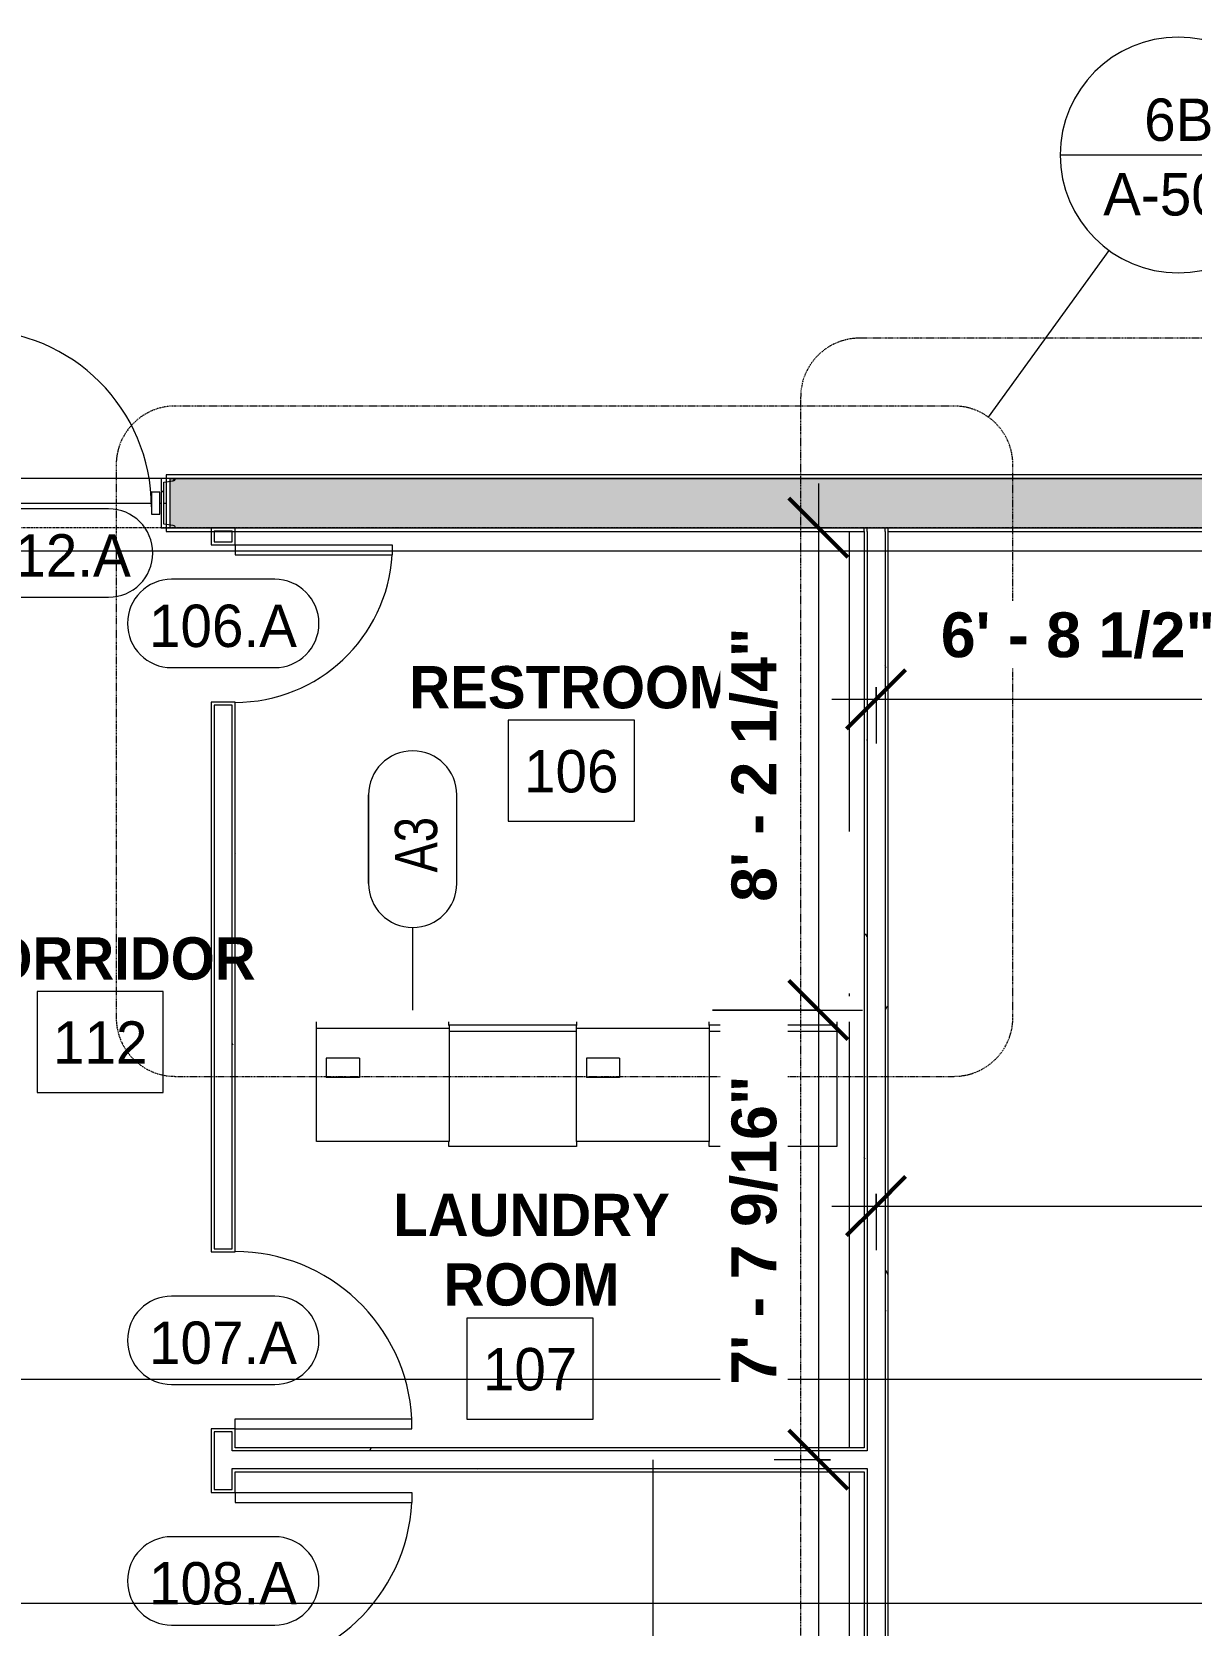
# Model space of a CAD drawing. Header units: inches. Extents: x 23906 to 26777, y -23220 to -20467.
# Drawn here: x 25133.4 to 25369.6, y -22593.1 to -22268.6 of the extents above; entities that cross this region are included whole.
import ezdxf

# ---------------------------------------------------------------- set-up
doc = ezdxf.new("R2010")
doc.units = ezdxf.units.IN
doc.header["$MEASUREMENT"] = 0
doc.linetypes.add('Dash Dot 3_16_', pattern=[0.3125, 0.1875, -0.0625, 0, -0.0625])
doc.linetypes.add('Grid Line 1_2_', pattern=[0.875, 0.5, -0.125, 0.125, -0.125])
for name, color, linetype, lineweight in [('A-ANNO-DIMS', 211, 'Continuous', 9), ('A-ANNO-DIMS-96', 211, 'Continuous', 9), ('A-ANNO-SYMB', 150, 'Continuous', 9), ('A-AREA', 32, 'Continuous', 20), ('A-AREA-IDEN', 2, 'Continuous', 9), ('A-DOOR', 31, 'Continuous', 20), ('A-DOOR-IDEN', 31, 'Continuous', 9), ('A-GLAZ-CWMG', 51, 'Continuous', 20), ('A-WALL', 113, 'Continuous', 20), ('A-WALL-IDEN', 211, 'Continuous', 9), ('A-WALL-PATT', 111, 'Continuous', 50), ('G-ANNO-SYMB', 111, 'Continuous', 9), ('I-WALL', 2, 'Continuous', 20), ('P-SANR-FIXT', 6, 'Continuous', 20), ('Q-SPCQ', 91, 'Continuous', 20), ('S-COLS', 52, 'Continuous', 20), ('S-GRID', 1, 'Continuous', 9)]:
    doc.layers.add(name, color=color, linetype=linetype, lineweight=lineweight)
doc.styles.add('Arial_B', font='arialbd.ttf', dxfattribs={"height": 9.132806})
doc.styles.add('Century Gothic', font='GOTHIC.TTF', dxfattribs={"height": 8.622671})
doc.styles.add('Century Gothic_1', font='GOTHIC.TTF', dxfattribs={"width": 0.8, "height": 8.622671})
doc.styles.add('Century Gothic_B', font='GOTHICB.TTF', dxfattribs={"height": 8.616719})
doc.dimstyles.new('OD_Dimension_-_1_16__Tol__1', dxfattribs={"dimscale": 12, "dimtxt": 9, "dimasz": 1, "dimexe": 0.75, "dimexo": 0.5, "dimgap": 0.5, "dimtad": 1, "dimdec": 4, "dimrnd": 0.0625, "dimzin": 1, "dimdsep": 46, "dimlunit": 4, "dimtxsty": 'Arial_B', "dimblk1": 'OBLIQUE', "dimblk2": 'OBLIQUE', "dimsah": 1, "dimcen": 0.09, "dimdle": 0.75, "dimazin": 0, "dimtfac": 1, "dimtdec": 4, "dimtix": 1, "dimtmove": 0, "dimatfit": 3, "dimfxl": 1, "dimtvp": 1, "dimtfill": 1, "dimfrac": 2, "dimtolj": 1, "dimtzin": 0, "dimlwd": 13, "dimlwe": 13, "dimarcsym": 2})
doc.dimstyles.new('OD_Dimension_-_1_16__Tol__2', dxfattribs={"dimscale": 12, "dimtxt": 9, "dimasz": 1, "dimexe": 0.75, "dimexo": 0.5, "dimgap": 0.5, "dimtad": 1, "dimdec": 4, "dimrnd": 0.0625, "dimzin": 1, "dimdsep": 46, "dimlunit": 4, "dimtxsty": 'Arial_B', "dimblk1": 'OBLIQUE', "dimblk2": 'OBLIQUE', "dimsah": 1, "dimcen": 0.09, "dimdle": 0.75, "dimazin": 0, "dimtfac": 1, "dimtdec": 4, "dimtix": 1, "dimtmove": 0, "dimatfit": 3, "dimfxl": 1, "dimtvp": 1, "dimtfill": 1, "dimfrac": 2, "dimtolj": 1, "dimtzin": 0, "dimlwd": 13, "dimlwe": 13, "dimarcsym": 2})
doc.dimstyles.new('OD_Dimension_-_1_16__Tol__3', dxfattribs={"dimscale": 12, "dimtxt": 9, "dimasz": 1, "dimexe": 0.75, "dimexo": 0.5, "dimgap": 0.5, "dimtad": 1, "dimdec": 4, "dimrnd": 0.0625, "dimzin": 1, "dimdsep": 46, "dimlunit": 4, "dimtxsty": 'Arial_B', "dimblk1": 'OBLIQUE', "dimblk2": 'OBLIQUE', "dimsah": 1, "dimcen": 0.09, "dimdle": 0.75, "dimazin": 0, "dimtfac": 1, "dimtdec": 4, "dimtix": 1, "dimtmove": 0, "dimatfit": 3, "dimfxl": 1, "dimtvp": 1, "dimtfill": 1, "dimfrac": 2, "dimtolj": 1, "dimtzin": 0, "dimlwd": 13, "dimlwe": 13, "dimarcsym": 2})
pattern_1 = [(0, (0, 0), (30.72, 7.68), [1.267, -21.773, 1.267, -21.773, -122.88]), (0, (0, 0), (30.72, 7.68), [-46.08, 1.267, -44.813, 1.267, -21.773, -53.76]), (0, (0, 0), (30.72, 7.68), [-115.2, 1.267, -14.093, 1.267, -37.133]), (120, (11.52, 3.84), (-22.0110751, 22.7643004), [1.267, -21.773, 1.267, -21.773, -122.88]), (120, (11.52, 3.84), (-22.0110751, 22.7643004), [-46.08, 1.267, -44.813, 1.267, -21.773, -53.76]), (120, (11.52, 3.84), (-22.0110751, 22.7643004), [-115.2, 1.267, -14.093, 1.267, -37.133]), (240, (15.36, 19.2), (-8.7089249, -30.4443004), [1.267, -21.773, 1.267, -21.773, -122.88]), (240, (15.36, 19.2), (-8.7089249, -30.4443004), [-46.08, 1.267, -44.813, 1.267, -21.773, -53.76]), (240, (15.36, 19.2), (-8.7089249, -30.4443004), [-115.2, 1.267, -14.093, 1.267, -37.133])]

# ---------------------------------------------------------------- blocks, each defined once
blk = doc.blocks.new('Single-Flush - 36_ x 84_-1318898-Enlarged First Floor Plan _East_')
at = {"layer": 'A-DOOR', "color": 7}
for p, q in [((16, 2.44), (16, 38.45)), ((18, 38.45), (16, 38.45)), ((18, 2.44), (18, 38.45)), ((18, 2.44), (16, 2.44))]:
    blk.add_line(p, q, dxfattribs=at)
at = {"layer": 'A-DOOR', "color": 43, "lineweight": 13}
blk.add_arc((18, 2.44), 36.07, 93.1789, 180, dxfattribs=at)
blk = doc.blocks.new('Single-Flush - 32_ x 84_-460923-Enlarged First Floor Plan _East_')
at = {"layer": 'A-DOOR', "color": 7}
for p, q in [((14, -2.44), (14, -34.44)), ((16, -2.44), (14, -2.44)), ((16, -2.44), (16, -34.44)), ((16, -34.44), (14, -34.44))]:
    blk.add_line(p, q, dxfattribs=at)
at = {"layer": 'A-DOOR', "color": 43, "lineweight": 13}
blk.add_arc((16, -2.44), 32.07, 180, 266.4241, dxfattribs=at)
blk = doc.blocks.new('Single-Flush - 36_ x 84_-1318909-Enlarged First Floor Plan _East_')
at = {"layer": 'A-DOOR', "color": 7}
for p, q in [((16, -2.44), (16, -38.45)), ((18, -2.44), (16, -2.44)), ((18, -2.44), (18, -38.45)), ((18, -38.45), (16, -38.45))]:
    blk.add_line(p, q, dxfattribs=at)
at = {"layer": 'A-DOOR', "color": 43, "lineweight": 13}
blk.add_arc((18, -2.44), 36.07, 180, 266.8211, dxfattribs=at)
blk = doc.blocks.new('Washing Machine - 26_x26_ - Private-670433-Enlarged First Floor Plan _East_')
at = {"layer": 'P-SANR-FIXT', "color": 43, "lineweight": 13}
for p, q in [((0.63, 13), (1.31, 13)), ((1.31, 13), (2.59, 13)), ((1.31, 13), (1.31, -13)), ((2.59, 13), (26, 13)), ((2.59, 13), (2.59, -13)), ((26, 13), (26, -13)), ((1.31, -13), (0.63, -13)), ((1.41, -13), (1.31, -13)), ((26, -13), (25, -13))]:
    blk.add_line(p, q, dxfattribs=at)
blk = doc.blocks.new('Dryer - 27_ x 25_ x 35_-670434-Enlarged First Floor Plan _East_')
at = {"layer": 'Q-SPCQ', "color": 43, "lineweight": 13}
for p, q in [((1.42, 0.11), (28.42, 0.11)), ((1.42, -23.48), (1.42, 0.11)), ((28.42, 0.11), (28.42, -23.48)), ((19.67, -12.89), (26.42, -12.89)), ((19.67, -16.89), (19.67, -12.89)), ((26.42, -16.89), (26.42, -12.89)), ((19.67, -16.89), (26.42, -16.89)), ((1.42, -22.89), (28.42, -22.89))]:
    blk.add_line(p, q, dxfattribs=at)
blk = doc.blocks.new('Washing Machine - 26_x26_ - Private-V5-Enlarged First Floor Plan _East_')
at = {"layer": 'P-SANR-FIXT', "color": 43, "lineweight": 13}
for p, q in [((0.63, 13), (1.31, 13)), ((1.31, 13), (1.41, 13)), ((1.31, 13), (1.31, -13)), ((2.59, 13), (2.59, -13)), ((25, 13), (26, 13)), ((26, 13), (26, -13)), ((1.31, -13), (0.63, -13)), ((1.41, -13), (1.31, -13)), ((26, -13), (25, -13))]:
    blk.add_line(p, q, dxfattribs=at)
blk = doc.blocks.new('Dryer - 27_ x 25_ x 35_-V6-Enlarged First Floor Plan _East_')
at = {"layer": 'Q-SPCQ', "color": 43, "lineweight": 13}
for p, q in [((1.42, 0.11), (28.42, 0.11)), ((1.42, -23.48), (1.42, 0.11)), ((28.42, 0.11), (28.42, -24.26)), ((19.67, -12.89), (26.42, -12.89)), ((19.67, -16.89), (19.67, -12.89)), ((26.42, -16.89), (26.42, -12.89)), ((19.67, -16.89), (26.42, -16.89)), ((1.42, -22.89), (28.42, -22.89))]:
    blk.add_line(p, q, dxfattribs=at)
blk = doc.blocks.new('Door_Single_Storefront - one-1371408-Enlarged First Floor Plan _East_')
at = {"layer": 'A-DOOR', "color": 43, "lineweight": 13}
blk.add_line((-18, 36), (-18, 0), dxfattribs=at)
blk.add_arc((-18, 0), 36, 360, 90, dxfattribs=at)
blk = doc.blocks.new('Rectangular Mullion - Interior 1_75_ x 4_5_-1317096-Enlarged First Floor Plan _East_')
at = {"layer": 'A-GLAZ-CWMG', "color": 7}
for p, q in [((-1.75, 1.5), (0, 1.5)), ((-1.75, -3), (-1.75, 1.5)), ((0, 1.5), (0, -3)), ((0, -3), (-1.75, -3))]:
    blk.add_line(p, q, dxfattribs=at)
blk = doc.blocks.new('Door Tag - Door Tag-4658-Enlarged First Floor Plan _East_')
at = {"layer": 'A-DOOR-IDEN', "color": 153}
for p, q in [((0.109375, 0.09375), (-0.109375, 0.09375)), ((-0.109375, -0.09375), (0.109375, -0.09375))]:
    blk.add_line(p, q, dxfattribs=at)
for centre, start, end in [((-0.109375, 0), 90, 270), ((0.109375, 0), 270, 90)]:
    blk.add_arc(centre, 0.09375, start, end, dxfattribs=at)
blk = doc.blocks.new('Floor Plan - Callout Head-19020-Enlarged First Floor Plan _East_')
at = {"layer": 'A-ANNO-SYMB'}
blk.add_line((-0.25, 0), (0.25, 0), dxfattribs=at)
for start, end in [(360, 180), (180, 360)]:
    blk.add_arc((0, 0), 0.25, start, end, dxfattribs=at)
blk = doc.blocks.new('DIMBLOCK30-Enlarged First Floor Plan _East_')
at = {"layer": 'A-ANNO-DIMS-96', "lineweight": 50}
for p, q in [((25305.39, -22404.5), (25311.39, -22398.5)), ((25385.89, -22404.5), (25391.89, -22398.5)), ((25305.39, -22404.5), (25299.39, -22410.5)), ((25385.89, -22404.5), (25379.89, -22410.5))]:
    blk.add_line(p, q, dxfattribs=at)
at = {"layer": 'A-ANNO-DIMS-96', "lineweight": 13}
for p, q in [((25305.39, -22402.01), (25305.39, -22413.5)), ((25305.39, -22404.5), (25305.39, -22402.01)), ((25385.89, -22402.01), (25385.89, -22413.5)), ((25385.89, -22404.5), (25385.89, -22402.01)), ((25296.39, -22404.5), (25385.89, -22404.5))]:
    blk.add_line(p, q, dxfattribs=at)
at = {"layer": 'A-ANNO-DIMS-96', "color": 0, "lineweight": 13, "insert": (25318.57, -22386.79), "char_height": 9.1328, "width": 64.9714, "attachment_point": 1, "line_spacing_factor": 0.938532, "style": 'Arial_B', "bg_fill": 3, "box_fill_scale": 1.25, "bg_fill_color": 0, "bg_fill_transparency": 0}
blk.add_mtext('6\' - 8 1/2"', dxfattribs=at)
blk = doc.blocks.new('_Oblique')
at = {"color": 0, "linetype": 'ByBlock', "lineweight": -2}
blk.add_line((-0.5, -0.5), (0.5, 0.5), dxfattribs=at)
blk = doc.blocks.new('DIMBLOCK36-Enlarged First Floor Plan _East_')
at = {"layer": 'A-ANNO-DIMS-96', "lineweight": 13}
for p, q in [((25509.39, -22690.49), (25509.39, -22498.71)), ((25305.39, -22505.23), (25305.39, -22516.71)), ((25305.39, -22507.71), (25305.39, -22505.23)), ((25296.39, -22507.71), (25509.39, -22507.71)), ((25509.39, -22507.71), (25509.39, -22690.49))]:
    blk.add_line(p, q, dxfattribs=at)
at = {"layer": 'A-ANNO-DIMS-96', "lineweight": 50}
for p, q in [((25305.39, -22507.71), (25311.39, -22501.71)), ((25509.39, -22507.71), (25515.39, -22501.71)), ((25305.39, -22507.71), (25299.39, -22513.71)), ((25509.39, -22507.71), (25503.39, -22513.71))]:
    blk.add_line(p, q, dxfattribs=at)
at = {"layer": 'A-ANNO-DIMS-96', "color": 0, "lineweight": 13, "insert": (25387.18, -22490.01), "char_height": 9.133, "width": 48.5143, "attachment_point": 1, "line_spacing_factor": 0.938532, "style": 'Arial_B', "bg_fill": 3, "box_fill_scale": 1.25, "bg_fill_color": 0, "bg_fill_transparency": 0}
blk.add_mtext('17\' - 0"', dxfattribs=at)
blk = doc.blocks.new('DIMBLOCK42-Enlarged First Floor Plan _East_')
at = {"layer": 'A-ANNO-DIMS-96', "lineweight": 50}
for p, q in [((25293.63, -22369.55), (25287.63, -22363.55)), ((25293.63, -22369.55), (25299.63, -22375.55)), ((25293.63, -22467.8), (25287.63, -22461.8)), ((25293.63, -22467.8), (25299.63, -22473.8))]:
    blk.add_line(p, q, dxfattribs=at)
at = {"layer": 'A-ANNO-DIMS-96', "lineweight": 13}
for p, q in [((25293.63, -22360.55), (25293.63, -22467.8)), ((25296.12, -22369.55), (25284.63, -22369.55)), ((25293.63, -22369.55), (25296.12, -22369.55)), ((25272.05, -22467.8), (25302.63, -22467.8)), ((25293.63, -22467.8), (25272.05, -22467.8))]:
    blk.add_line(p, q, dxfattribs=at)
at = {"layer": 'A-ANNO-DIMS-96', "color": 0, "lineweight": 13, "insert": (25275.93, -22445.75), "char_height": 9.1328, "width": 64.9714, "attachment_point": 1, "rotation": 90, "line_spacing_factor": 0.938532, "style": 'Arial_B', "bg_fill": 3, "box_fill_scale": 1.25, "bg_fill_color": 0, "bg_fill_transparency": 0}
blk.add_mtext('8\' - 2 1/4"', dxfattribs=at)
blk = doc.blocks.new('DIMBLOCK43-Enlarged First Floor Plan _East_')
at = {"layer": 'A-ANNO-DIMS-96', "lineweight": 50}
for p, q in [((25293.63, -22467.8), (25287.63, -22461.8)), ((25293.63, -22467.8), (25299.63, -22473.8)), ((25293.63, -22559.37), (25287.63, -22553.37)), ((25293.63, -22559.37), (25299.63, -22565.37))]:
    blk.add_line(p, q, dxfattribs=at)
at = {"layer": 'A-ANNO-DIMS-96', "lineweight": 13}
for p, q in [((25272.05, -22467.8), (25302.63, -22467.8)), ((25293.63, -22467.8), (25272.05, -22467.8)), ((25293.63, -22467.8), (25293.63, -22559.37)), ((25296.12, -22559.37), (25284.63, -22559.37)), ((25293.63, -22559.37), (25296.12, -22559.37))]:
    blk.add_line(p, q, dxfattribs=at)
at = {"layer": 'A-ANNO-DIMS-96', "color": 0, "lineweight": 13, "insert": (25275.93, -22544.08), "char_height": 9.1328, "width": 73.2, "attachment_point": 1, "rotation": 90, "line_spacing_factor": 0.938532, "style": 'Arial_B', "bg_fill": 3, "box_fill_scale": 1.25, "bg_fill_color": 0, "bg_fill_transparency": 0}
blk.add_mtext('7\' - 7 9/16"', dxfattribs=at)
blk = doc.blocks.new('DIMBLOCK44-Enlarged First Floor Plan _East_')
at = {"layer": 'A-ANNO-DIMS-96', "lineweight": 50}
for p, q in [((25293.63, -22559.37), (25287.63, -22553.37)), ((25293.63, -22559.37), (25299.63, -22565.37)), ((25293.63, -22795.3), (25287.63, -22789.3)), ((25293.63, -22795.3), (25299.63, -22801.3))]:
    blk.add_line(p, q, dxfattribs=at)
at = {"layer": 'A-ANNO-DIMS-96', "lineweight": 13}
for p, q in [((25296.12, -22559.37), (25284.63, -22559.37)), ((25293.63, -22559.37), (25293.63, -22804.3)), ((25293.63, -22559.37), (25296.12, -22559.37)), ((25296.12, -22795.3), (25284.63, -22795.3)), ((25293.63, -22795.3), (25296.12, -22795.3))]:
    blk.add_line(p, q, dxfattribs=at)
at = {"layer": 'A-ANNO-DIMS-96', "color": 0, "lineweight": 13, "insert": (25275.93, -22714.69), "char_height": 9.1328, "width": 89.6571, "attachment_point": 1, "rotation": 90, "line_spacing_factor": 0.938532, "style": 'Arial_B', "bg_fill": 3, "box_fill_scale": 1.25, "bg_fill_color": 0, "bg_fill_transparency": 0}
blk.add_mtext('19\' - 7 15/16"', dxfattribs=at)
blk = doc.blocks.new('Wall Tag - 1_4_-1369832-Enlarged First Floor Plan _East_')
at = {"layer": 'A-WALL-IDEN', "color": 153}
for p, q in [((-0.0822, 0.0968), (0.1053, 0.0968)), ((0.1053, 0.0968), (-0.0822, 0.0968)), ((-0.0822, -0.0907), (0.1053, -0.0907)), ((-0.0822, -0.0907), (0.1053, -0.0907))]:
    blk.add_line(p, q, dxfattribs=at)
for centre, start, end in [((-0.0822, 0.0031), 90, 270), ((-0.0822, 0.0031), 90, 270), ((0.1053, 0.0031), 270, 90), ((0.1053, 0.0031), 270, 90)]:
    blk.add_arc(centre, 0.0937, start, end, dxfattribs=at)

msp = doc.modelspace()

# ---------------------------------------------------------------- hatches: boundary and pattern name
at = {"layer": 'A-WALL-PATT', "lineweight": 9}
h = msp.add_hatch(dxfattribs=at)
h.set_pattern_fill('FP1_9', color=8, style=0, pattern_type=2)
h.set_pattern_definition([(161.57, (0.48, 0.48), (-3.839953776, -1.544e-05), [0, -27.322, 3.034, 0]), (18.43, (-0.48, 0.48), (-3.839953776, 1.544e-05), [0, -27.322, 3.034, 0]), (108.43, (0.48, 0.48), (1.919622, -9.60052459), [9.106, -21.25]), (71.57, (-0.48, 0.48), (1.919622, 9.60052459), [9.106, -21.25])])
h.paths.add_polyline_path([(25738.76523, -22369.55281), (25738.76523, -22359.55281), (25563.51523, -22359.55281), (25563.51523, -22369.55281), (25689.89898, -22369.55281)], flags=0)
h.paths.add_polyline_path([(25481.51523, -22369.55281), (25481.51523, -22359.55281), (25161.51523, -22359.55281), (25161.51523, -22369.55281), (25420.29998, -22369.55281)], flags=0)
h.paths.add_polyline_path([(25118.01523, -22369.55281), (25118.01523, -22359.55281), (24920.26523, -22359.55281), (24920.26523, -22369.55281), (25015.90148, -22369.55281)], flags=0)
h.paths.add_polyline_path([(24842.14023, -22369.55281), (24842.14023, -22359.55281), (24630.76523, -22359.55281), (24630.76523, -22369.55281), (24813.70223, -22369.55281)], flags=0)
h = msp.add_hatch(dxfattribs=at)
h.set_pattern_fill('FP1_8', color=8, style=0, pattern_type=2)
h.set_pattern_definition(pattern_1)
h.paths.add_polyline_path([(25169.95273, -22787.30281), (25170.57773, -22787.30281), (25170.57773, -22627.17781), (25169.95273, -22627.17781), (25169.95273, -22786.55281)], flags=0)
h.paths.add_polyline_path([(25169.95273, -22623.55281), (25170.57773, -22623.55281), (25170.57773, -22602.67781), (25172.39023, -22602.67781), (25172.39023, -22602.05281), (25169.95273, -22602.05281), (25169.95273, -22622.92781)], flags=0)
h.paths.add_polyline_path([(25169.95273, -22566.05281), (25172.39023, -22566.05281), (25172.39023, -22565.42781), (25170.57773, -22565.42781), (25170.57773, -22553.67781), (25172.39023, -22553.67781), (25172.39023, -22553.05281), (25169.95273, -22553.05281)], flags=0)
h.paths.add_polyline_path([(25169.95273, -22517.05281), (25172.39023, -22517.05281), (25172.39023, -22516.42781), (25170.57773, -22516.42781), (25170.57773, -22405.67781), (25172.39023, -22405.67781), (25172.39023, -22405.05281), (25169.95273, -22405.05281), (25169.95273, -22491.69267)], flags=0)
h.paths.add_polyline_path([(25169.95273, -22373.05281), (25172.39023, -22373.05281), (25172.39023, -22372.42781), (25170.57773, -22372.42781), (25170.57773, -22369.55281), (25169.95273, -22369.55281)], flags=0)
h = msp.add_hatch(dxfattribs=at)
h.set_pattern_fill('FP1_8', color=8, style=0, pattern_type=2)
h.set_pattern_definition(pattern_1)
h.paths.add_polyline_path([(25174.20273, -22787.30281), (25174.82773, -22787.30281), (25174.82773, -22602.05281), (25172.39023, -22602.05281), (25172.39023, -22602.67781), (25174.20273, -22602.67781), (25174.20273, -22786.55281)], flags=0)
h.paths.add_polyline_path([(25172.39023, -22566.05281), (25174.82773, -22566.05281), (25174.82773, -22561.17781), (25174.20273, -22561.17781), (25174.20273, -22565.42781), (25172.39023, -22565.42781)], flags=0)
h.paths.add_polyline_path([(25174.20273, -22557.55281), (25174.82773, -22557.55281), (25174.82773, -22553.05281), (25172.39023, -22553.05281), (25172.39023, -22553.67781), (25174.20273, -22553.67781)], flags=0)
h.paths.add_polyline_path([(25172.39023, -22517.05281), (25174.82773, -22517.05281), (25174.82773, -22405.05281), (25172.39023, -22405.05281), (25172.39023, -22405.67781), (25174.20273, -22405.67781), (25174.20273, -22516.42781), (25172.39023, -22516.42781)], flags=0)
h.paths.add_polyline_path([(25172.39023, -22373.05281), (25174.82773, -22373.05281), (25174.82773, -22369.55281), (25170.57773, -22369.55281), (25170.57773, -22370.17781), (25174.20273, -22370.17781), (25174.20273, -22372.42781), (25172.39023, -22372.42781)], flags=0)
h = msp.add_hatch(dxfattribs=at)
h.set_pattern_fill('FP1_8', color=8, style=0, pattern_type=2)
h.set_pattern_definition(pattern_1)
h.paths.add_polyline_path([(25302.95273, -22787.30281), (25303.57773, -22787.30281), (25303.57773, -22561.17781), (25302.95273, -22561.17781), (25302.95273, -22787.02703)], flags=0)
h.paths.add_polyline_path([(25303.57773, -22557.55281), (25303.57773, -22369.55281), (25302.95273, -22369.55281), (25302.95273, -22557.55281)], flags=0)
h = msp.add_hatch(dxfattribs=at)
h.set_pattern_fill('FP1_8', color=8, style=0, pattern_type=2)
h.set_pattern_definition(pattern_1)
h.paths.add_polyline_path([(25307.20273, -22787.30281), (25307.82773, -22787.30281), (25307.80101, -22768.75945), (25307.20273, -22768.75945), (25307.20273, -22787.02703)], flags=0)
h.paths.add_polyline_path([(25307.79981, -22767.95945), (25307.82773, -22767.95945), (25307.82773, -22369.55281), (25307.20273, -22369.55281), (25307.20273, -22767.95945)], flags=0)
h = msp.add_hatch(dxfattribs=at)
h.set_pattern_fill('FP1_8', color=8, style=0, pattern_type=2)
h.set_pattern_definition(pattern_1)
h.paths.add_polyline_path([(25302.95273, -22557.55281), (25302.95273, -22556.92781), (25174.82773, -22556.92781), (25174.82773, -22557.55281), (25285.50048, -22557.55281)], flags=0)
h = msp.add_hatch(dxfattribs=at)
h.set_pattern_fill('FP1_8', color=8, style=0, pattern_type=2)
h.set_pattern_definition(pattern_1)
h.paths.add_polyline_path([(25302.95273, -22561.80281), (25302.95273, -22561.17781), (25174.82773, -22561.17781), (25174.82773, -22561.80281), (25285.50048, -22561.80281)], flags=0)
at = {"layer": 'S-COLS', "lineweight": 9}
h = msp.add_hatch(dxfattribs=at)
h.set_pattern_fill('FP1_13', color=8, style=0, pattern_type=2)
h.set_pattern_definition([(45, (0, 0), (-9.503515, 9.503515), []), (45, (0, 14.4), (-9.503515, 9.503515), [])])
h.paths.add_polyline_path([(25162.65523, -22369.55281), (25162.52752, -22369.24451), (25162.21923, -22369.11681), (25160.29123, -22368.81145), (25160.29123, -22360.29418), (25162.21923, -22359.98881), (25162.52752, -22359.86111), (25162.65523, -22359.55281), (25159.76523, -22359.55281), (25159.76523, -22369.55281)], flags=0)

# ---------------------------------------------------------------- linework, layer by layer
at = {"layer": 'A-ANNO-SYMB'}
msp.add_line((25328.28951, -22347.04634), (25352.83861, -22313.0883), dxfattribs=at)
at = {"layer": 'A-ANNO-SYMB', "linetype": 'Dash Dot 3_16_'}
for p, q in [((25515.08378, -22330.94945), (25302.02029, -22330.94945)), ((25290.02029, -22342.94945), (25290.02029, -22689.41425)), ((25321.25914, -22344.77125), (25162.59347, -22344.77125)), ((25150.59347, -22356.77125), (25150.59347, -22469.28469)), ((25333.25914, -22469.28469), (25333.25914, -22356.77125)), ((25162.59347, -22481.28469), (25321.25914, -22481.28469))]:
    msp.add_line(p, q, dxfattribs=at)
for centre, start, end in [((25302.02029, -22342.94945), 90, 180), ((25162.59347, -22356.77125), 90, 180), ((25321.25914, -22356.77125), 0, 90), ((25162.59347, -22469.28469), 180, 270), ((25321.25914, -22469.28469), 270, 0)]:
    msp.add_arc(centre, 12, start, end, dxfattribs=at)
at = {"layer": 'A-AREA', "color": 43, "lineweight": 13}
for p, q in [((25121.76523, -22364.55281), (25157.76523, -22364.55281)), ((25159.51523, -22364.55281), (25159.76523, -22364.55281)), ((25160.29123, -22364.55281), (25160.76523, -22364.55281)), ((25299.89023, -22370.55281), (25299.89023, -22431.40227)), ((25299.89023, -22464.40227), (25299.89023, -22464.99031)), ((25299.89023, -22470.17781), (25299.89023, -22556.92781)), ((25299.89023, -22561.80281), (25299.89023, -22786.55281))]:
    msp.add_line(p, q, dxfattribs=at)
at = {"layer": 'A-AREA-IDEN', "flags": 128}
for points in [[(25230.4433, -22408.746), (25230.4433, -22429.31743), (25256.1533, -22429.31743), (25256.1533, -22408.746)], [(25134.48695, -22463.98891), (25134.48695, -22484.56034), (25160.19695, -22484.56034), (25160.19695, -22463.98891)], [(25222.0558, -22530.51981), (25222.0558, -22551.09124), (25247.7658, -22551.09124), (25247.7658, -22530.51981)]]:
    msp.add_lwpolyline(points, close=True, dxfattribs=at)
at = {"layer": 'A-WALL', "color": 7}
for p, q in [((25161.51523, -22359.55281), (25161.51523, -22369.55281)), ((25161.51523, -22359.55281), (25481.51523, -22359.55281)), ((25161.51523, -22369.55281), (25481.51523, -22369.55281)), ((25302.95273, -22370.30281), (25302.95273, -22369.55281)), ((25303.57773, -22370.30281), (25303.57773, -22369.55281)), ((25307.20273, -22370.30281), (25307.20273, -22369.55281)), ((25307.82773, -22370.30281), (25307.82773, -22369.55281)), ((25170.57773, -22370.17781), (25174.20273, -22370.17781)), ((25170.57773, -22370.17781), (25170.57773, -22372.42781)), ((25170.57773, -22372.42781), (25174.20273, -22372.42781)), ((25174.20273, -22372.42781), (25174.20273, -22370.17781)), ((25303.57773, -22370.30281), (25303.57773, -22557.55281)), ((25307.20273, -22370.30281), (25307.20273, -22767.95945)), ((25174.20273, -22405.67781), (25170.57773, -22405.67781)), ((25170.57773, -22405.67781), (25170.57773, -22516.42781)), ((25174.20273, -22516.42781), (25174.20273, -22405.67781)), ((25170.57773, -22516.42781), (25174.20273, -22516.42781)), ((25174.20273, -22553.67781), (25170.57773, -22553.67781)), ((25170.57773, -22553.67781), (25170.57773, -22565.42781)), ((25174.20273, -22557.55281), (25174.20273, -22553.67781)), ((25303.57773, -22557.55281), (25174.20273, -22557.55281)), ((25174.20273, -22565.42781), (25174.20273, -22561.17781)), ((25174.20273, -22561.17781), (25303.57773, -22561.17781)), ((25303.57773, -22561.17781), (25303.57773, -22787.30281)), ((25170.57773, -22565.42781), (25174.20273, -22565.42781))]:
    msp.add_line(p, q, dxfattribs=at)
at = {"layer": 'A-WALL-IDEN', "color": 153}
for p, q in [((25211.00203, -22467.80281), (25211.00203, -22450.98419)), ((25259.903, -22559.36531), (25259.903, -22601.76063))]:
    msp.add_line(p, q, dxfattribs=at)
at = {"layer": 'G-ANNO-SYMB'}
for p, q in [((26490.38628, -22374.35697), (23919.06178, -22374.35697)), ((26490.38628, -22588.63029), (23915.42951, -22588.63029))]:
    msp.add_line(p, q, dxfattribs=at)
at = {"layer": 'I-WALL', "color": 7}
for p, q in [((25482.26523, -22358.80281), (25160.76523, -22358.80281)), ((25160.76523, -22358.80281), (25160.76523, -22370.30281)), ((25174.82773, -22369.55281), (25169.95273, -22369.55281)), ((25169.95273, -22369.55281), (25169.95273, -22373.05281)), ((25174.82773, -22373.05281), (25174.82773, -22369.55281)), ((25160.76523, -22370.30281), (25302.95273, -22370.30281)), ((25169.95273, -22373.05281), (25174.82773, -22373.05281)), ((25302.95273, -22370.30281), (25302.95273, -22556.92781)), ((25307.82773, -22370.30281), (25482.26523, -22370.30281)), ((25307.82773, -22767.95945), (25307.82773, -22370.30281)), ((25174.82773, -22405.05281), (25169.95273, -22405.05281)), ((25169.95273, -22405.05281), (25169.95273, -22517.05281)), ((25174.82773, -22517.05281), (25174.82773, -22405.05281)), ((25169.95273, -22517.05281), (25174.82773, -22517.05281)), ((25174.82773, -22553.05281), (25169.95273, -22553.05281)), ((25169.95273, -22553.05281), (25169.95273, -22566.05281)), ((25174.82773, -22556.92781), (25174.82773, -22553.05281)), ((25302.95273, -22556.92781), (25174.82773, -22556.92781)), ((25174.82773, -22566.05281), (25174.82773, -22561.80281)), ((25174.82773, -22561.80281), (25302.95273, -22561.80281)), ((25302.95273, -22561.80281), (25302.95273, -22786.55281)), ((25169.95273, -22566.05281), (25174.82773, -22566.05281))]:
    msp.add_line(p, q, dxfattribs=at)
at = {"layer": 'S-COLS', "color": 7}
for p, q in [((25162.65523, -22359.55281), (25159.76523, -22359.55281)), ((25159.76523, -22359.55281), (25159.76523, -22369.55281)), ((25160.29123, -22360.29418), (25162.21923, -22359.98881)), ((25160.29123, -22368.81145), (25160.29123, -22360.29418)), ((25159.76523, -22369.55281), (25162.65523, -22369.55281)), ((25162.21923, -22369.11681), (25160.29123, -22368.81145))]:
    msp.add_line(p, q, dxfattribs=at)
for centre, start, end in [((25162.21923, -22359.55281), 270, 0), ((25162.21923, -22369.55281), 0, 90)]:
    msp.add_arc(centre, 0.436, start, end, dxfattribs=at)
at = {"layer": 'S-GRID', "linetype": 'Grid Line 1_2_'}
for p, q in [((26709.53565, -22359.55281), (24012.51838, -22359.55281)), ((26583.90261, -22359.55281), (24012.51838, -22359.55281)), ((26661.53565, -22369.55281), (24012.51838, -22369.55281)), ((26486.39177, -22543.05281), (24012.51838, -22543.05281)), ((26583.90261, -22543.05281), (24110.3815, -22543.05281))]:
    msp.add_line(p, q, dxfattribs=at)

# ---------------------------------------------------------------- block references
at = {"layer": 'A-ANNO-SYMB', "xscale": 95.99999999999994, "yscale": 95.99999999999994, "zscale": 95.99999999999994}
msp.add_blockref('Floor Plan - Callout Head-19020-Enlarged First Floor Plan _East_', (25366.89936, -22293.63849), dxfattribs=at)
at = {"layer": 'A-DOOR', "color": 43, "lineweight": 13}
msp.add_blockref('Door_Single_Storefront - one-1371408-Enlarged First Floor Plan _East_', (25139.76523, -22365.30281), dxfattribs=at)
at = {"layer": 'A-DOOR', "color": 250, "lineweight": 13}
for name, p, rotation in [('Single-Flush - 32_ x 84_-460923-Enlarged First Floor Plan _East_', (25172.39023, -22389.05281), 90), ('Single-Flush - 36_ x 84_-1318898-Enlarged First Floor Plan _East_', (25172.39023, -22535.05281), 270), ('Single-Flush - 36_ x 84_-1318909-Enlarged First Floor Plan _East_', (25172.39023, -22584.05281), 90)]:
    msp.add_blockref(name, p, dxfattribs=dict(at, rotation=rotation))
at = {"layer": 'A-DOOR-IDEN', "color": 153, "xscale": 95.99999999999994, "yscale": 95.99999999999994, "zscale": 95.99999999999994}
for p in [(25138.5472, -22374.70695), (25172.39023, -22389.05281), (25172.39023, -22535.05281), (25172.39023, -22584.05281)]:
    msp.add_blockref('Door Tag - Door Tag-4658-Enlarged First Floor Plan _East_', p, dxfattribs=at)
at = {"layer": 'A-GLAZ-CWMG', "color": 43, "lineweight": 13, "extrusion": (0, 0, -1), "rotation": 180}
msp.add_blockref('Rectangular Mullion - Interior 1_75_ x 4_5_-1317096-Enlarged First Floor Plan _East_', (-25159.51523, -22365.30281), dxfattribs=at)
at = {"layer": 'A-WALL-IDEN', "color": 153, "xscale": 95.99999999999994, "yscale": 95.99999999999994, "zscale": 95.99999999999994, "rotation": 89.99999999999991}
msp.add_blockref('Wall Tag - 1_4_-1369832-Enlarged First Floor Plan _East_', (25211.29574, -22434.08887), dxfattribs=at)
at = {"layer": 'P-SANR-FIXT', "color": 43, "lineweight": 13, "rotation": 270}
for name, p in [('Washing Machine - 26_x26_ - Private-V5-Enlarged First Floor Plan _East_', (25231.39023, -22469.55281)), ('Washing Machine - 26_x26_ - Private-670433-Enlarged First Floor Plan _East_', (25284.39023, -22469.55281))]:
    msp.add_blockref(name, p, dxfattribs=at)
at = {"layer": 'Q-SPCQ', "color": 43, "lineweight": 13, "rotation": 180}
for name, p in [('Dryer - 27_ x 25_ x 35_-V6-Enlarged First Floor Plan _East_', (25219.81099, -22494.44104)), ('Dryer - 27_ x 25_ x 35_-670434-Enlarged First Floor Plan _East_', (25272.81099, -22494.44104))]:
    msp.add_blockref(name, p, dxfattribs=at)

# ---------------------------------------------------------------- texts
at = {"layer": 'A-ANNO-SYMB', "char_height": 8.622671, "attachment_point": 2, "line_spacing_factor": 0.984117, "style": 'Century Gothic'}
for s, insert, width in [('6B', (25367.03779, -22282.14782), 15.984), ('A-501', (25367.03779, -22297.34007), 38.88)]:
    msp.add_mtext(s, dxfattribs=dict(at, insert=insert, width=width))
at = {"layer": 'A-AREA-IDEN', "attachment_point": 2}
for s, insert, char_height, width, line_spacing_factor, style in [('RESTROOM', (25243.58433, -22397.72213), 8.616719, 74.736, 0.984796, 'Century Gothic_B'), ('106', (25243.2983, -22414.83762), 8.622671, 23.652, 0.984117, 'Century Gothic'), ('CORRIDOR', (25147.62798, -22452.96504), 8.616719, 74.412, 0.984796, 'Century Gothic_B'), ('112', (25147.34195, -22470.08053), 8.622671, 23.652, 0.984117, 'Century Gothic'), ('LAUNDRY\\PROOM', (25235.19683, -22505.21022), 8.616719, 63.936, 0.984796, 'Century Gothic_B'), ('107', (25234.9108, -22536.61143), 8.622671, 23.652, 0.984117, 'Century Gothic')]:
    msp.add_mtext(s, dxfattribs=dict(at, insert=insert, char_height=char_height, width=width, line_spacing_factor=line_spacing_factor, style=style))
at = {"layer": 'A-DOOR-IDEN', "char_height": 8.622671, "width": 38.124, "attachment_point": 2, "line_spacing_factor": 0.984117, "style": 'Century Gothic'}
for s, insert in [('112.A', (25138.50588, -22370.87564)), ('106.A', (25172.3489, -22385.2215)), ('107.A', (25172.3489, -22531.2215)), ('108.A', (25172.3489, -22580.2215))]:
    msp.add_mtext(s, dxfattribs=dict(at, insert=insert))

# ---------------------------------------------------------------- next in the draw order: texts
at = {"layer": 'A-WALL-IDEN', "insert": (25207.36141, -22434.11773), "char_height": 8.622671, "width": 14.58, "attachment_point": 2, "rotation": 90, "line_spacing_factor": 0.984117, "style": 'Century Gothic_1', "bg_fill": 3, "box_fill_scale": 1.25, "bg_fill_color": 0, "bg_fill_transparency": 0}
msp.add_mtext('A3', dxfattribs=at)

# ---------------------------------------------------------------- next in the draw order: dimensions: what is measured, and where the dimension line sits
at = {"layer": 'A-ANNO-DIMS', "lineweight": 13}
for base, p1, p2, override, picture, middle in [((25385.89023, -22404.49642), (25305.39023, -22396.01114), (25385.89023, -22396.01114), {"dimpost": '<>', "dimfxl": 80.5}, 'DIMBLOCK30-Enlarged First Floor Plan _East_', (25345.64023, -22393.77116)), ((25509.39023, -22507.71181), (25305.39023, -22499.22653), (25509.39023, -22696.49031), {"dimpost": '<>', "dimfxl": 283.77632}, 'DIMBLOCK36-Enlarged First Floor Plan _East_', (25407.39023, -22497.04885))]:
    dim = msp.add_linear_dim(base=base, p1=p1, p2=p2, dimstyle='OD_Dimension_-_1_16__Tol__2', override=override, dxfattribs=at)
    dim.commit()
    dim.dimension.update_dxf_attribs({"geometry": picture, "text_midpoint": middle})

# ---------------------------------------------------------------- next in the draw order: dimensions: what is measured, and where the dimension line sits
dim = msp.add_linear_dim(base=(25293.63314, -22467.80281), p1=(25302.11842, -22369.55281), p2=(25266.04648, -22467.80281), angle=90, dimstyle='OD_Dimension_-_1_16__Tol__1', override={"dimpost": '<>', "dimfxl": 104.662541}, dxfattribs=at)
dim.commit()
dim.dimension.update_dxf_attribs({"geometry": 'DIMBLOCK42-Enlarged First Floor Plan _East_', "text_midpoint": (25282.90787, -22418.67781)})

# ---------------------------------------------------------------- next in the draw order: dimensions: what is measured, and where the dimension line sits
dim = msp.add_linear_dim(base=(25293.63314, -22559.36531), p1=(25266.04648, -22467.80281), p2=(25302.11842, -22559.36531), angle=90, dimstyle='OD_Dimension_-_1_16__Tol__3', override={"dimpost": '<>', "dimfxl": 98.41177}, dxfattribs=at)
dim.commit()
dim.dimension.update_dxf_attribs({"geometry": 'DIMBLOCK43-Enlarged First Floor Plan _East_', "text_midpoint": (25282.90787, -22513.58406)})

# ---------------------------------------------------------------- next in the draw order: dimensions: what is measured, and where the dimension line sits
dim = msp.add_linear_dim(base=(25293.63314, -22795.30281), p1=(25302.11842, -22559.36531), p2=(25302.11842, -22795.30281), angle=90, dimstyle='OD_Dimension_-_1_16__Tol__2', override={"dimpost": '<>', "dimfxl": 235.9375}, dxfattribs=at)
dim.commit()
dim.dimension.update_dxf_attribs({"geometry": 'DIMBLOCK44-Enlarged First Floor Plan _East_', "text_midpoint": (25282.90787, -22677.33406)})

doc.saveas('drawing.dxf')
